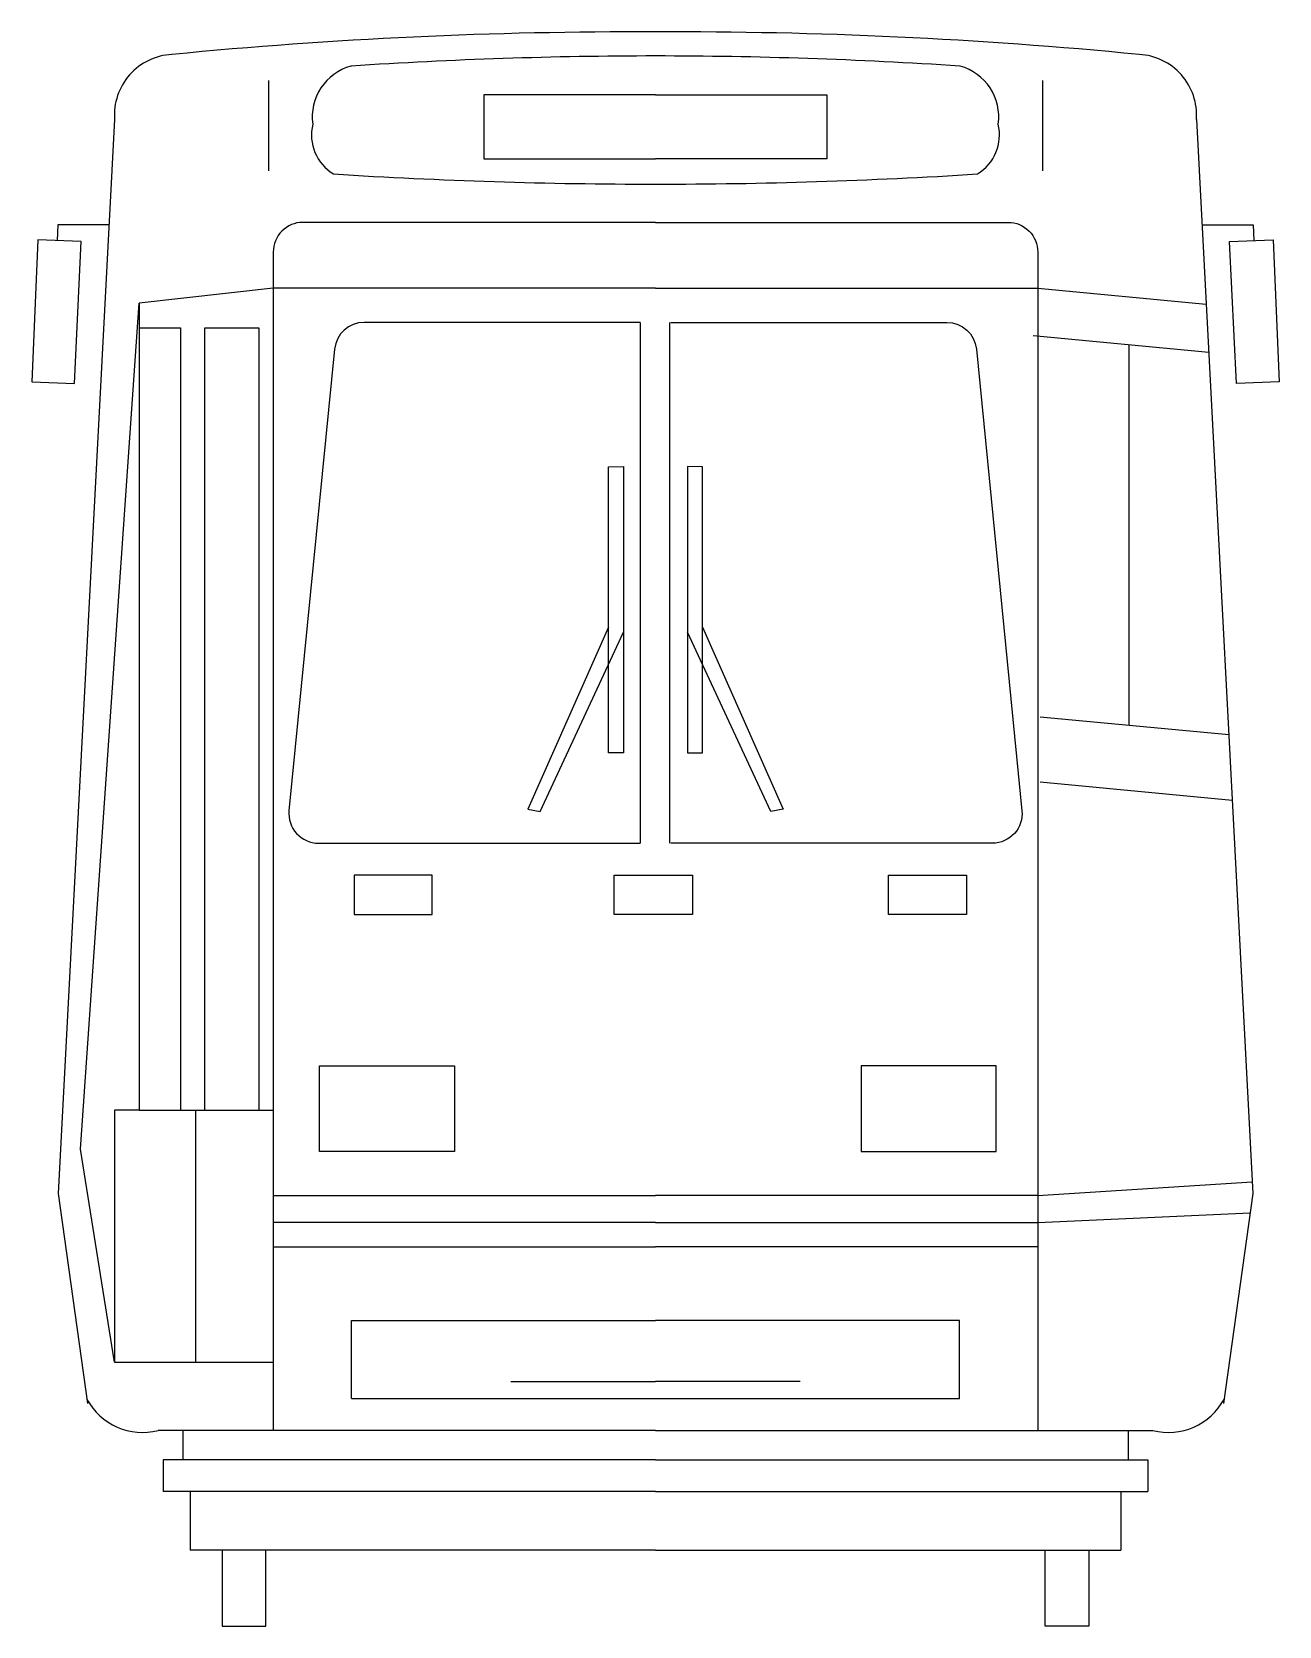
# Model space of a CAD drawing. Header units: metres. Extents: x -1.48 to 1.29, y 0 to 3.54.
import ezdxf

# ---------------------------------------------------------------- set-up
doc = ezdxf.new("R2010")
doc.units = ezdxf.units.M

msp = doc.modelspace()

# ---------------------------------------------------------------- linework, layer by layer
for points in [[(-0.9547, 3.4291), (-0.9547, 3.2285)], [(-0.096, 3.3972), (-0.4765, 3.3972), (-0.4765, 3.2551), (-0.096, 3.2551)], [(-0.096, 3.3972), (0.2844, 3.3972), (0.2844, 3.2551), (-0.096, 3.2551)], [(0.7627, 3.4291), (0.7627, 3.2285)], [(-1.2962, 3.3427), (-1.421, 0.96), (-1.3559, 0.4938)], [(1.1041, 3.3427), (1.229, 0.96), (1.1639, 0.4938)], [(-1.3084, 3.1091), (-1.4218, 3.1091), (-1.4231, 3.0741)], [(1.1164, 3.1091), (1.2298, 3.1091), (1.2311, 3.0741)], [(-0.096, 2.9682), (-0.9441, 2.9682), (-1.2417, 2.935), (-1.2417, 1.1446), (-1.2962, 1.1446), (-1.2962, 0.5854), (-0.9654, 0.5854), (-0.9441, 0.5854)], [(-0.096, 2.9682), (0.7521, 2.9682)], [(0.7521, 2.9682), (1.1256, 2.9326)], [(-1.2962, 0.5854), (-1.3719, 1.0583), (-1.2417, 2.935)], [(-1.2417, 2.8805), (-1.15, 2.8805), (-1.15, 1.1446)], [(-1.0955, 1.1446), (-1.0955, 2.8805), (-0.976, 2.8805), (-0.976, 1.1446)], [(-0.1297, 2.8925), (-0.1297, 1.737)], [(-0.0648, 2.8925), (-0.0648, 1.737)], [(0.7421, 2.8636), (1.1312, 2.8266)], [(0.9544, 2.8434), (0.9544, 1.9989)], [(-0.2001, 2.2166), (-0.379, 1.8126), (-0.3522, 1.8071), (-0.1669, 2.2055)], [(0.0081, 2.2166), (0.187, 1.8126), (0.1601, 1.8071), (-0.0251, 2.2055)], [(0.7577, 2.0176), (1.1756, 1.9778)], [(0.7577, 1.8728), (1.1833, 1.8323)], [(-1.2417, 1.1446), (-0.9441, 1.1446)], [(-1.1168, 1.1446), (-1.1168, 0.5854)], [(-0.9441, 0.9554), (-0.096, 0.9554)], [(0.7521, 0.9554), (-0.096, 0.9554)], [(0.7521, 0.9554), (1.2276, 0.9857)], [(-0.096, 0.8952), (-0.9441, 0.8952)], [(-0.096, 0.8952), (0.7521, 0.8952)], [(0.7521, 0.8952), (1.223, 0.917)], [(-0.9441, 0.8414), (-0.096, 0.8414)], [(0.7521, 0.8414), (-0.096, 0.8414)], [(-0.7702, 0.505), (-0.7702, 0.6783), (-0.096, 0.6783)], [(0.5782, 0.505), (0.5782, 0.6783), (-0.096, 0.6783)], [(-0.417, 0.543), (-0.096, 0.543)], [(0.225, 0.543), (-0.096, 0.543)], [(-0.7702, 0.505), (0.5782, 0.505)], [(-0.096, 0.434), (-1.1992, 0.434)], [(-1.1447, 0.434), (-1.1447, 0.3689)], [(-0.096, 0.434), (1.0071, 0.434)], [(0.9526, 0.434), (0.9526, 0.3689)], [(-0.096, 0.3689), (-1.1882, 0.3689)], [(-1.1882, 0.3689), (-1.1882, 0.2985)], [(-0.096, 0.3689), (0.9962, 0.3689)], [(0.9962, 0.3689), (0.9962, 0.2985)], [(-0.096, 0.2985), (-1.1882, 0.2985)], [(-1.128, 0.2985), (-1.128, 0.1684)], [(-0.096, 0.2985), (0.9962, 0.2985)], [(0.936, 0.2985), (0.936, 0.1684)], [(-0.096, 0.1684), (-1.128, 0.1684)], [(-1.0575, 0.1684), (-1.0575, 0), (-0.9602, 0), (-0.9602, 0.1684)], [(-0.096, 0.1684), (0.936, 0.1684)], [(0.8655, 0.1684), (0.8655, 0), (0.7682, 0), (0.7682, 0.1684)]]:
    msp.add_lwpolyline(points)
for points in [[(-0.096, 3.1143), (-0.8785, 3.1143, 0.414214), (-0.9441, 3.0486), (-0.9441, 0.434)], [(-0.096, 3.1143), (0.6864, 3.1143, -0.414214), (0.7521, 3.0486), (0.7521, 0.434)], [(-0.1297, 2.8925), (-0.7425, 2.8925, 0.385633), (-0.8078, 2.8333), (-0.9091, 1.8091, 0.443383), (-0.8437, 1.737), (-0.1297, 1.737)], [(-0.0623, 2.8925), (0.5504, 2.8925, -0.385633), (0.6158, 2.8333), (0.717, 1.8091, -0.443383), (0.6517, 1.737), (-0.0623, 1.737)]]:
    msp.add_lwpolyline(points, format="xyb")
for points in [[(-1.3698, 3.0719), (-1.4662, 3.0759), (-1.4795, 2.7608), (-1.3848, 2.7568)], [(1.1777, 3.0719), (1.2741, 3.0759), (1.2874, 2.7608), (1.1927, 2.7568)], [(-0.1669, 2.5724), (-0.1669, 1.9375), (-0.2001, 1.9375), (-0.2001, 2.5723)], [(-0.0251, 2.5724), (-0.0251, 1.9375), (0.0081, 1.9375), (0.0081, 2.5723)], [(-0.7646, 1.6662), (-0.7646, 1.5791), (-0.5913, 1.5791), (-0.5913, 1.6662)], [(-0.0142, 1.6662), (-0.0142, 1.5791), (-0.1875, 1.5791), (-0.1875, 1.6662)], [(0.5939, 1.6662), (0.5939, 1.5791), (0.4206, 1.5791), (0.4206, 1.6662)], [(-0.8416, 1.2427), (-0.5422, 1.2427), (-0.5422, 1.0527), (-0.8416, 1.0527)], [(0.6597, 1.2427), (0.3603, 1.2427), (0.3603, 1.0527), (0.6597, 1.0527)]]:
    msp.add_lwpolyline(points, close=True)
for centre, radius, start, end in [((-0.1414, -7.011), 10.5479, 89.75352, 95.58902), ((-0.0506, -7.011), 10.5479, 84.41098, 90.24648), ((-1.1618, 3.3523), 0.1347, 92.9357, 184.0581), ((-0.0919, -6.8038), 10.2873, 90.02313, 93.78814), ((-0.1002, -6.8038), 10.2873, 86.21186, 89.97687), ((0.9697, 3.3523), 0.1347, 355.9419, 87.0643), ((-0.7403, 3.3481), 0.1172, 105.4502, 187.8499), ((0.5483, 3.3481), 0.1172, 352.1501, 74.5498), ((-0.7575, 3.3085), 0.1017, 166.6062, 238.5241), ((0.5654, 3.3085), 0.1017, 301.4759, 13.3938), ((-0.101, 14.349), 11.1498, 266.35145, 270.02581), ((-0.091, 14.349), 11.1498, 269.97419, 273.64855), ((-1.2341, 0.5696), 0.14, 208.3505, 284.4358), ((1.042, 0.5696), 0.14, 255.5642, 331.6495)]:
    msp.add_arc(centre, radius, start, end)

doc.saveas('drawing.dxf')
